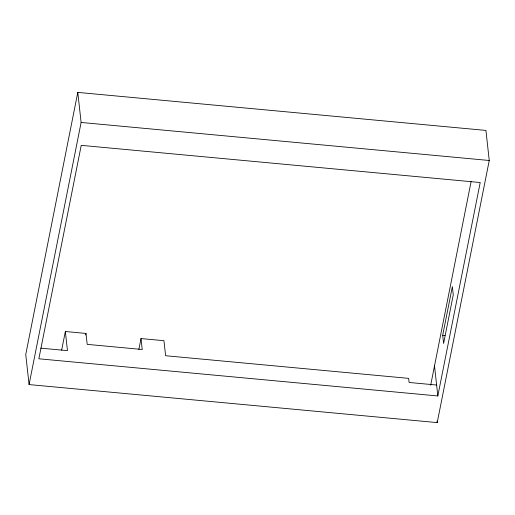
<?xml version="1.0" encoding="UTF-8"?>
<svg xmlns="http://www.w3.org/2000/svg" width="515" height="515" viewBox="0 0 515 515"><rect width="100%" height="100%" fill="white"/><g stroke="black" fill="none" stroke-linecap="round" stroke-linejoin="round"><path stroke-width="0.77" d="M77.791 92.397L25.75 354.513L29.072 384.576L437.209 422.603L489.25 160.487L485.928 130.424L77.791 92.397L81.113 122.454L29.072 384.576M61.646 350.155L65.347 331.506L85.986 333.43L87.19 344.361L142.224 349.492L141.013 338.561L163.944 340.692L165.605 355.723L408.652 378.37L409.103 382.471L436.617 385.033M85.677 334.982L85.986 333.43M138.857 349.434L141.013 338.561M430.662 385.272L471.096 181.602M442.694 335.291L452.363 286.61L453.264 294.812L443.602 343.492L442.694 335.291L444.986 335.503M437.827 395.964L480.205 182.522L81.235 145.352L38.857 358.794L437.827 395.964L434.506 365.901M81.113 122.454L489.25 160.487M40.788 348.153L67.459 350.638L65.347 331.506M437.029 421.025L437.209 422.603"/></g></svg>
